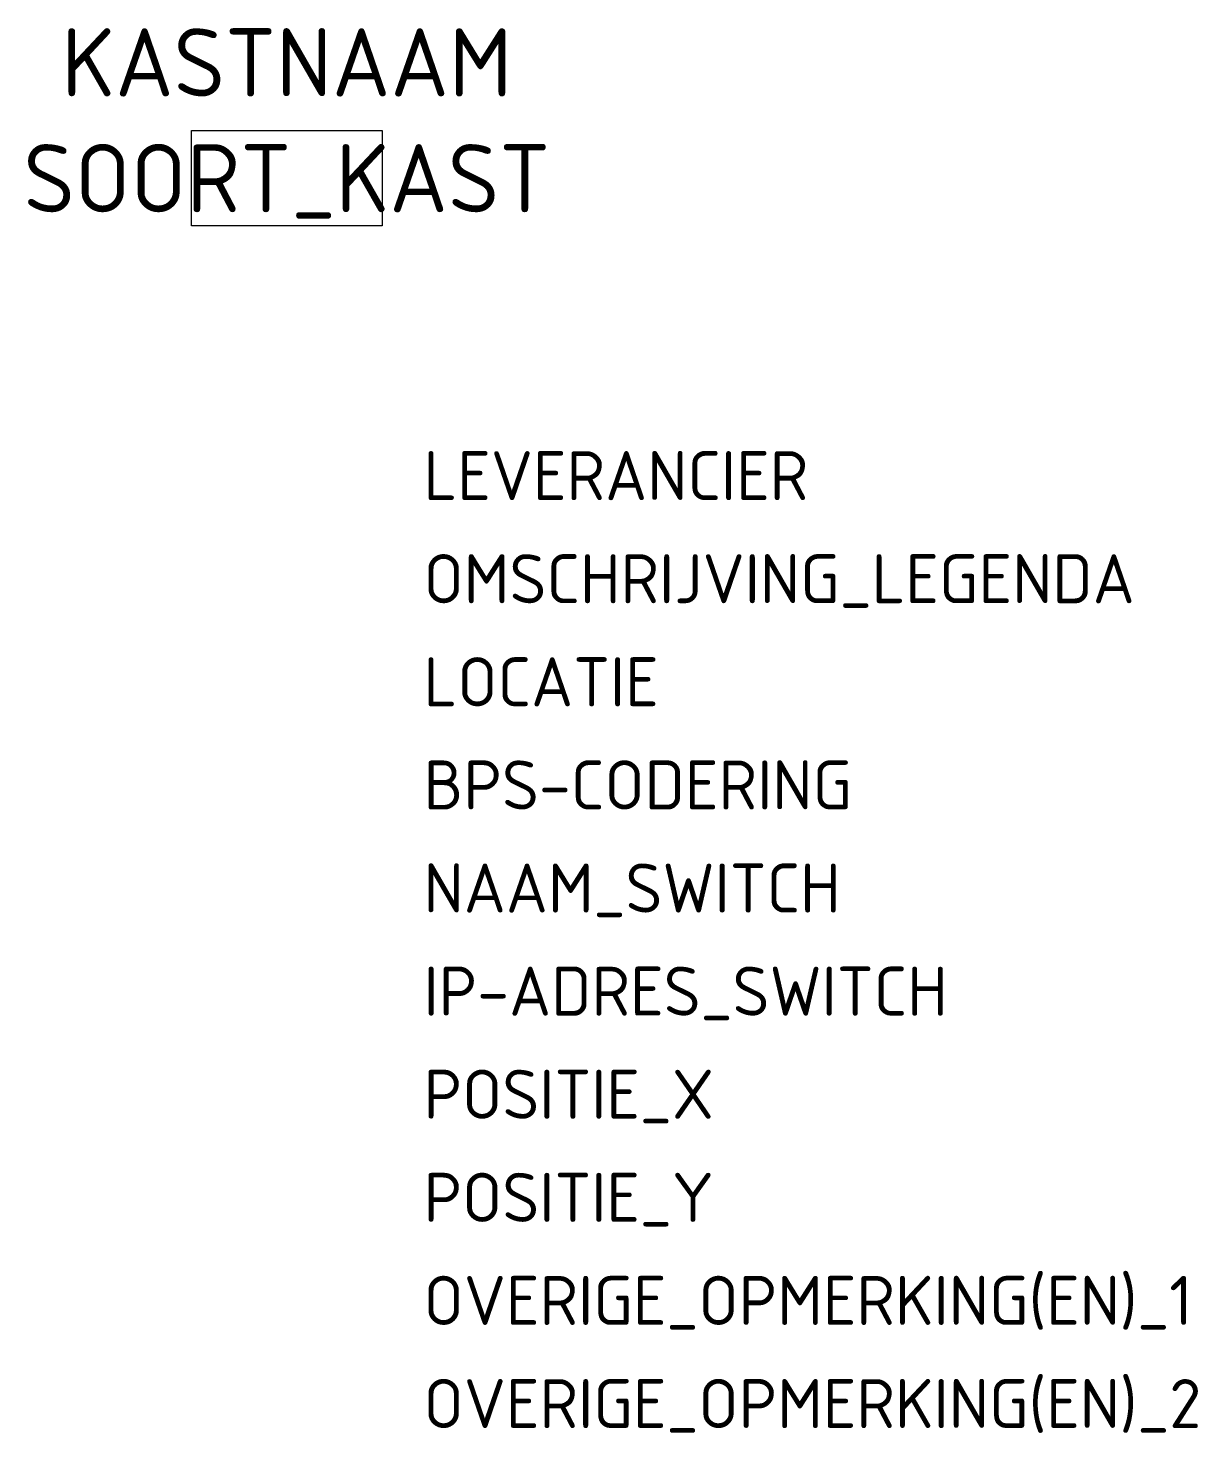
# Model space of a CAD drawing. Extents: x -9.5 to 33.4, y -44.3 to 7.3.
import ezdxf
from ezdxf.enums import TextEntityAlignment as Align

# ---------------------------------------------------------------- set-up
doc = ezdxf.new("R2010")
doc.units = 0
doc.header["$LTSCALE"] = 10
doc.header["$MEASUREMENT"] = 0
doc.layers.get('0').update_dxf_attribs({"linetype": 'CONTINUOUS'})
doc.layers.add('N-WE-KL-GMS-T18', color=1, linetype='CONTINUOUS', lineweight=18)
doc.layers.add('N-WE-KL-GMS-T25', color=7, linetype='CONTINUOUS', lineweight=25)
doc.styles.add('NLCS-ISO', font='NLCS-ISO.ttf')

msp = doc.modelspace()

# ---------------------------------------------------------------- linework, layer by layer
at = {"color": 0, "linetype": 'ByBlock', "flags": 128}
msp.add_lwpolyline([(-3.5, 3.5), (3.5, 3.5), (3.5, 0), (-3.5, 0), (-3.5, 3.5)], dxfattribs=at)

# ---------------------------------------------------------------- texts
at = {"layer": 'N-WE-KL-GMS-T18', "linetype": 'ByBlock', "style": 'NLCS-ISO', "flags": 1}
for tag, p, s in [('LEVERANCIER', (5.015, -10.068), ''), ('OMSCHRIJVING_LEGENDA', (5.015, -13.853), 'Doorverbindingskast'), ('LOCATIE', (5.015, -17.637), ''), ('BPS-CODERING', (5.015, -21.422), ''), ('NAAM_SWITCH', (5.015, -25.206), ''), ('IP-ADRES_SWITCH', (5.015, -28.991), ''), ('POSITIE_X', (5.015, -32.775), ''), ('POSITIE_Y', (5.015, -36.56), ''), ('OVERIGE_OPMERKING(EN)_1', (5.015, -40.344), ''), ('OVERIGE_OPMERKING(EN)_2', (5.015, -44.129), '')]:
    msp.add_attdef(tag, p, s, height=1.8, dxfattribs=at)
at = {"layer": 'N-WE-KL-GMS-T25', "linetype": 'ByBlock', "style": 'NLCS-ISO'}
for tag, text, p in [('KASTNAAM', '', (0, 6)), ('SOORT_KAST', 'DVK', (0, 1.75))]:
    msp.add_attdef(tag, text=text, height=2.5, dxfattribs=at).set_placement(p, align=Align.MIDDLE_CENTER)

doc.saveas('drawing.dxf')
